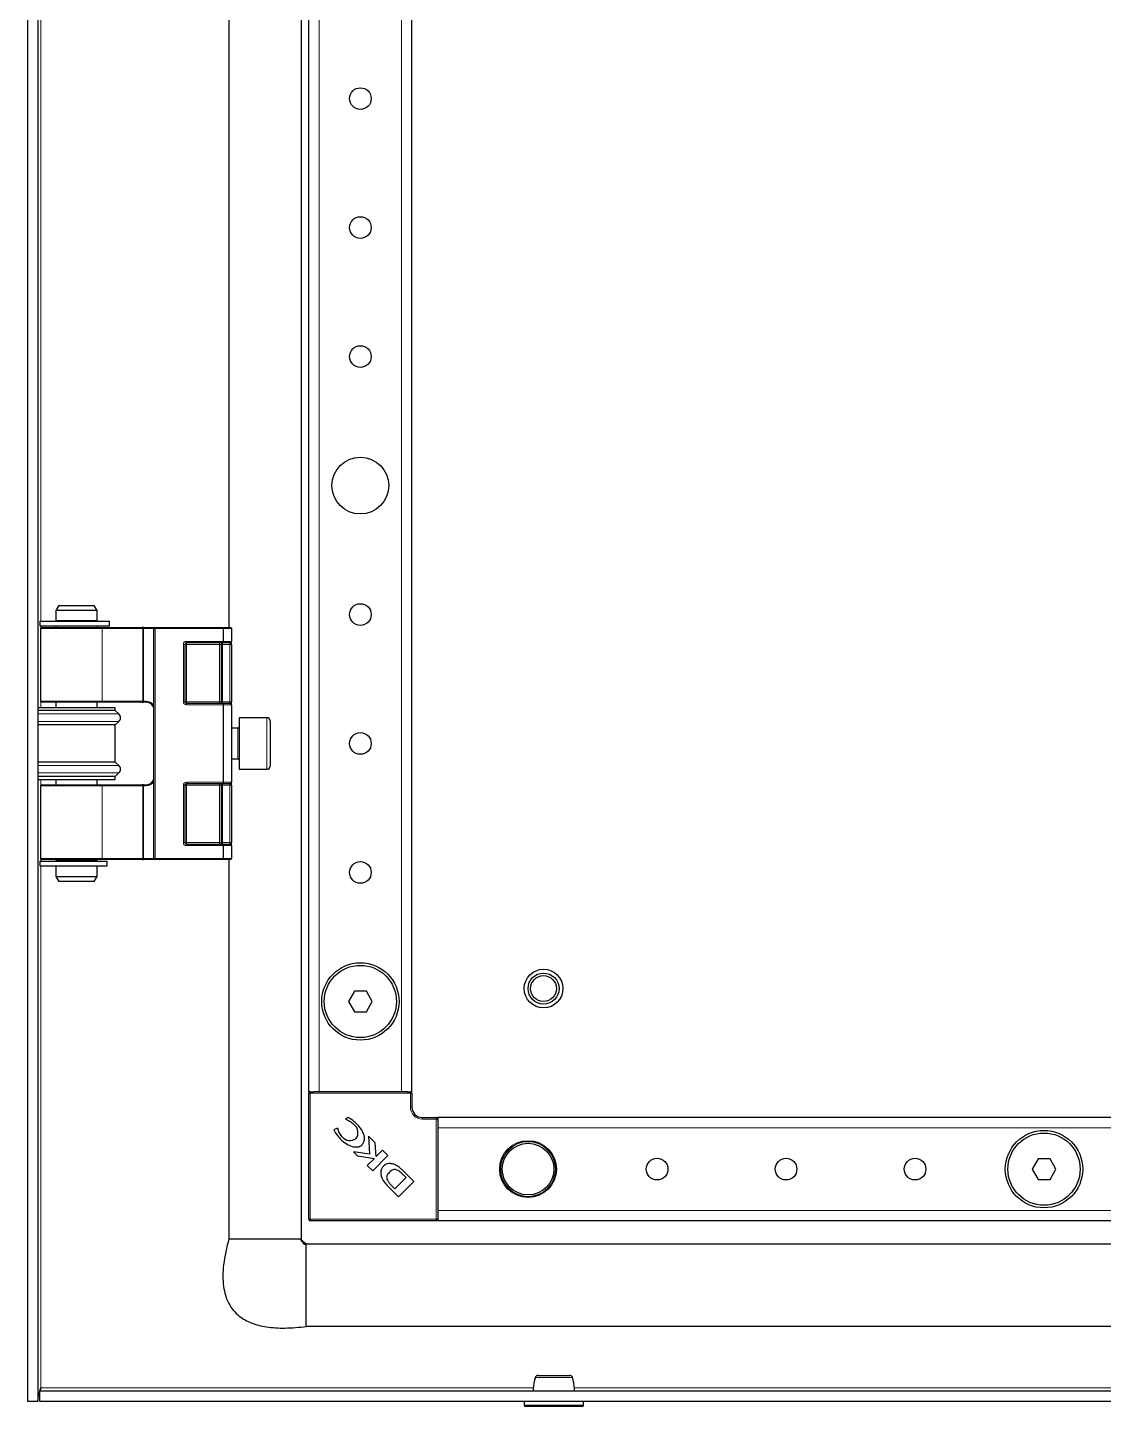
# Model space of a CAD drawing. Header units: millimetres. Extents: x -981 to 2790, y -1547 to 1219.
# Drawn here: x -619.4 to -410.9, y -1099.7 to -832.4 of the extents above; entities that cross this region are included whole.
import ezdxf

# ---------------------------------------------------------------- set-up
doc = ezdxf.new("R2010")
doc.units = ezdxf.units.MM

msp = doc.modelspace()

# ---------------------------------------------------------------- linework, layer by layer
at = {"color": 7, "linetype": 'Continuous', "lineweight": 25}
for p, q in [((-619.44, 656.28), (-619.44, -1098.72)), ((-617.44, 656.28), (-617.44, -1098.72)), ((-566.44, 624.78), (-566.44, -1067.22)), ((-564.94, -1038.72), (-564.94, 596.28)), ((-544.94, -1038.72), (-544.94, 596.28)), ((-580.44, -518.72), (-580.44, -948.72)), ((-613.36, -944.47), (-613.94, -945.47)), ((-613.94, -945.47), (-613.94, -947.47)), ((-610.47, -945.47), (-613.94, -945.47)), ((-613.36, -944.47), (-610.39, -944.47)), ((-605.94, -945.47), (-610.47, -945.47)), ((-610.39, -944.47), (-606.52, -944.47)), ((-605.94, -945.47), (-606.52, -944.47)), ((-605.94, -947.47), (-605.94, -945.47)), ((-617.09, -947.52), (-617.09, -948.42)), ((-617.09, -947.52), (-603.62, -947.52)), ((-617.09, -948.42), (-603.62, -948.42)), ((-616.74, -948.72), (-605.13, -948.72)), ((-605.94, -947.47), (-613.94, -947.47)), ((-613.94, -948.47), (-613.94, -948.72)), ((-605.94, -948.47), (-613.94, -948.47)), ((-613.44, -947.47), (-613.44, -947.52)), ((-613.44, -948.42), (-613.44, -948.47)), ((-606.44, -947.52), (-606.44, -947.47)), ((-606.44, -948.47), (-606.44, -948.42)), ((-605.94, -948.72), (-605.94, -948.47)), ((-605.13, -948.72), (-597.24, -948.72)), ((-603.62, -947.52), (-603.57, -947.52)), ((-603.62, -948.42), (-603.57, -948.42)), ((-603.57, -948.42), (-603.57, -947.52)), ((-596.96, -948.72), (-597.24, -948.72)), ((-596.96, -948.72), (-594.74, -948.72)), ((-594.74, -948.72), (-581.52, -948.72)), ((-581.52, -948.72), (-580.14, -948.72)), ((-616.94, -948.92), (-616.94, -963.02)), ((-594.94, -993.52), (-594.94, -948.92)), ((-581.44, -951.42), (-581.44, -948.92)), ((-579.94, -948.92), (-579.94, -951.42)), ((-579.94, -952.02), (-579.94, -951.42)), ((-588.94, -952.02), (-588.94, -963.12)), ((-581.56, -951.72), (-588.64, -951.72)), ((-581.94, -952.02), (-581.94, -963.12)), ((-580.24, -951.72), (-581.56, -951.72)), ((-579.94, -952.02), (-579.94, -963.12)), ((-617.44, -964.22), (-602.44, -964.22)), ((-602.44, -964.82), (-617.44, -964.82)), ((-605.13, -963.22), (-616.74, -963.22)), ((-613.94, -963.22), (-613.94, -964.22)), ((-605.94, -964.22), (-605.94, -963.22)), ((-597.24, -963.22), (-605.13, -963.22)), ((-602.44, -964.82), (-602.44, -964.22)), ((-601.74, -965.5), (-602.44, -964.82)), ((-597.24, -963.22), (-596.96, -963.22)), ((-596.44, -963.22), (-596.96, -963.22)), ((-588.64, -963.42), (-581.56, -963.42)), ((-581.56, -963.42), (-580.24, -963.42)), ((-581.44, -978.72), (-581.44, -963.72)), ((-579.94, -963.72), (-579.94, -963.12)), ((-579.94, -963.72), (-579.94, -978.72)), ((-602.44, -967.62), (-601.74, -966.93)), ((-573.04, -966.22), (-578.44, -966.22)), ((-578.44, -966.22), (-578.44, -971.22)), ((-572.44, -966.82), (-572.44, -971.22)), ((-602.44, -967.62), (-617.44, -967.62)), ((-602.44, -974.82), (-602.44, -967.62)), ((-578.69, -968.22), (-579.94, -968.22)), ((-578.44, -971.22), (-578.44, -976.22)), ((-572.44, -971.22), (-572.44, -975.62)), ((-602.44, -974.82), (-617.44, -974.82)), ((-601.74, -975.5), (-602.44, -974.82)), ((-579.94, -974.22), (-578.69, -974.22)), ((-602.44, -977.62), (-617.44, -977.62)), ((-602.44, -977.62), (-601.74, -976.93)), ((-602.44, -978.22), (-602.44, -977.62)), ((-578.44, -976.22), (-573.04, -976.22)), ((-617.44, -978.22), (-602.44, -978.22)), ((-616.94, -979.42), (-616.94, -993.52)), ((-616.74, -979.22), (-605.13, -979.22)), ((-613.94, -978.22), (-613.94, -979.22)), ((-605.94, -979.22), (-605.94, -978.22)), ((-605.13, -979.22), (-597.24, -979.22)), ((-596.96, -979.22), (-597.24, -979.22)), ((-596.96, -979.22), (-596.44, -979.22)), ((-588.94, -979.32), (-588.94, -990.42)), ((-581.56, -979.02), (-588.64, -979.02)), ((-581.94, -979.32), (-581.94, -990.42)), ((-580.24, -979.02), (-581.56, -979.02)), ((-579.94, -979.32), (-579.94, -978.72)), ((-579.94, -979.32), (-579.94, -990.42)), ((-588.64, -990.72), (-581.56, -990.72)), ((-581.56, -990.72), (-580.24, -990.72)), ((-581.44, -993.52), (-581.44, -991.02)), ((-579.94, -991.02), (-579.94, -990.42)), ((-579.94, -991.02), (-579.94, -993.52)), ((-617.09, -994.02), (-617.09, -994.92)), ((-617.09, -994.02), (-604.1, -994.02)), ((-605.13, -993.72), (-616.74, -993.72)), ((-613.94, -993.72), (-613.94, -993.97)), ((-605.94, -993.97), (-613.94, -993.97)), ((-613.44, -993.97), (-613.44, -994.02)), ((-606.44, -994.02), (-606.44, -993.97)), ((-605.94, -993.97), (-605.94, -993.72)), ((-597.24, -993.72), (-605.13, -993.72)), ((-604.1, -994.02), (-604.02, -994.02)), ((-604.02, -994.92), (-604.02, -994.02)), ((-604.02, -994.02), (-604, -994.02)), ((-604, -994.92), (-604, -994.02)), ((-597.24, -993.72), (-596.96, -993.72)), ((-594.74, -993.72), (-596.96, -993.72)), ((-581.52, -993.72), (-594.74, -993.72)), ((-580.14, -993.72), (-581.52, -993.72)), ((-580.44, -993.72), (-580.44, -1067.22)), ((-617.09, -994.92), (-604.1, -994.92)), ((-613.94, -994.97), (-613.94, -996.97)), ((-605.94, -994.97), (-613.94, -994.97)), ((-613.44, -994.92), (-613.44, -994.97)), ((-606.44, -994.97), (-606.44, -994.92)), ((-605.94, -996.97), (-605.94, -994.97)), ((-604.1, -994.92), (-604.02, -994.92)), ((-604.02, -994.92), (-604, -994.92)), ((-613.94, -996.97), (-613.36, -997.97)), ((-613.94, -996.97), (-605.94, -996.97)), ((-606.52, -997.97), (-613.36, -997.97)), ((-606.52, -997.97), (-605.94, -996.97)), ((-556.09, -1019.22), (-557.25, -1021.22)), ((-553.78, -1019.22), (-556.09, -1019.22)), ((-552.63, -1021.22), (-553.78, -1019.22)), ((-557.25, -1021.22), (-556.09, -1023.22)), ((-556.09, -1023.22), (-553.78, -1023.22)), ((-553.78, -1023.22), (-552.63, -1021.22)), ((-564.64, -1038.72), (-564.94, -1038.72)), ((-564.94, -1063.42), (-564.94, -1039.02)), ((-564.64, -1038.72), (-563.99, -1038.72)), ((-562.94, -1038.72), (-563.99, -1038.72)), ((-546.94, -1038.72), (-562.94, -1038.72)), ((-545.89, -1038.72), (-546.94, -1038.72)), ((-545.89, -1038.72), (-545.24, -1038.72)), ((-544.94, -1038.72), (-545.24, -1038.72)), ((-544.94, -1039.02), (-544.94, -1041.72)), ((-557.31, -1043.72), (-557.82, -1043.97)), ((-557.82, -1043.97), (-557.71, -1044.08)), ((-542.94, -1043.72), (-540.24, -1043.72)), ((-359.94, -1043.72), (-539.94, -1043.72)), ((-539.94, -1043.72), (-539.94, -1044.02)), ((-539.94, -1044.02), (-539.94, -1044.66)), ((-539.94, -1044.66), (-539.94, -1045.72)), ((-559.39, -1045.78), (-560.08, -1046.11)), ((-559.26, -1045.92), (-559.39, -1045.78)), ((-553.35, -1047.35), (-553.17, -1050.82)), ((-552.07, -1048.63), (-553.35, -1047.35)), ((-539.94, -1045.72), (-539.94, -1061.72)), ((-556.27, -1050.35), (-555.47, -1051.14)), ((-553.17, -1050.82), (-556.27, -1050.35)), ((-551.89, -1051.29), (-552.07, -1048.63)), ((-550.65, -1050.05), (-551.89, -1051.29)), ((-549.59, -1051.11), (-550.65, -1050.05)), ((-555.47, -1051.14), (-552.21, -1051.63)), ((-552.21, -1051.63), (-553.6, -1053.02)), ((-553.6, -1053.02), (-552.55, -1054.07)), ((-552.55, -1054.07), (-549.59, -1051.11)), ((-423.59, -1051.72), (-424.75, -1053.72)), ((-421.28, -1051.72), (-423.59, -1051.72)), ((-420.13, -1053.72), (-421.28, -1051.72)), ((-548.25, -1057.55), (-546.07, -1055.37)), ((-546.07, -1055.37), (-546.75, -1054.71)), ((-546.48, -1054.22), (-546.49, -1054.2)), ((-544.59, -1056.11), (-546.48, -1054.22)), ((-424.75, -1053.72), (-423.59, -1055.72)), ((-421.28, -1055.72), (-420.13, -1053.72)), ((-549.54, -1057.08), (-547.55, -1059.07)), ((-548.99, -1056.83), (-548.25, -1057.55)), ((-547.55, -1059.07), (-544.59, -1056.11)), ((-423.59, -1055.72), (-421.28, -1055.72)), ((-540.24, -1063.72), (-564.64, -1063.72)), ((-539.94, -1061.72), (-539.94, -1062.77)), ((-539.94, -1062.77), (-539.94, -1063.42)), ((-539.94, -1063.42), (-539.94, -1063.72)), ((-359.94, -1063.72), (-539.94, -1063.72)), ((-565.44, -1068.22), (-359.34, -1068.22)), ((-232.44, -1084.22), (-565.44, -1084.22)), ((-617.14, -1096.72), (-617.14, -1098.72)), ((-617.14, -1096.72), (-226.74, -1096.72)), ((-617.04, -1096.72), (-616.84, -1096.12)), ((-619.44, -1098.72), (-617.44, -1098.72)), ((-617.14, -1098.72), (-226.74, -1098.72)), ((-523.19, -1098.72), (-523.19, -1099.47)), ((-520.45, -1099.72), (-522.94, -1099.72)), ((-511.94, -1099.72), (-520.45, -1099.72)), ((-511.69, -1099.47), (-511.69, -1098.72))]:
    msp.add_line(p, q, dxfattribs=at)
at = {"color": 8, "linetype": 'Continuous', "lineweight": 18}
for p, q in [((-562.94, -1038.72), (-562.94, 596.28)), ((-546.94, -1038.72), (-546.94, 596.28)), ((-616.84, -947.52), (-616.84, -519.92)), ((-616.84, -948.74), (-616.84, -948.42)), ((-603.62, -947.52), (-603.62, -948.42)), ((-596.96, -948.92), (-596.96, -948.72)), ((-594.74, -948.72), (-594.74, -948.92)), ((-604.99, -948.92), (-616.94, -948.92)), ((-604.99, -948.92), (-604.99, -963.02)), ((-597.1, -948.92), (-604.99, -948.92)), ((-597.1, -963.02), (-597.1, -948.92)), ((-596.96, -948.92), (-597.1, -948.92)), ((-596.96, -948.92), (-596.96, -963.02)), ((-594.94, -948.92), (-596.96, -948.92)), ((-594.94, -948.92), (-594.74, -948.92)), ((-594.74, -948.92), (-594.74, -993.52)), ((-581.44, -948.92), (-594.74, -948.92)), ((-588.64, -951.42), (-581.44, -951.42)), ((-588.64, -951.42), (-588.64, -951.72)), ((-579.94, -948.92), (-581.44, -948.92)), ((-581.44, -951.42), (-579.94, -951.42)), ((-589.24, -963.12), (-589.24, -952.02)), ((-589.24, -952.02), (-588.94, -952.02)), ((-588.94, -952.02), (-588.64, -952.02)), ((-588.64, -951.72), (-588.64, -952.02)), ((-582.24, -952.02), (-588.64, -952.02)), ((-588.64, -952.02), (-588.64, -963.12)), ((-582.24, -951.72), (-582.24, -952.02)), ((-582.24, -952.02), (-581.94, -952.02)), ((-582.24, -963.12), (-582.24, -952.02)), ((-581.94, -952.02), (-581.64, -952.02)), ((-581.64, -951.72), (-581.64, -952.02)), ((-580.24, -952.02), (-581.64, -952.02)), ((-581.64, -952.02), (-581.64, -963.12)), ((-580.24, -951.72), (-580.24, -952.02)), ((-579.94, -952.02), (-580.24, -952.02)), ((-580.24, -963.12), (-580.24, -952.02)), ((-616.94, -963.02), (-604.99, -963.02)), ((-616.84, -964.22), (-616.84, -963.19)), ((-604.99, -963.02), (-597.1, -963.02)), ((-596.96, -963.02), (-597.1, -963.02)), ((-596.96, -963.22), (-596.96, -963.02)), ((-596.96, -963.02), (-596.44, -963.02)), ((-596.44, -963.22), (-596.44, -963.02)), ((-588.94, -963.12), (-589.24, -963.12)), ((-588.64, -963.12), (-588.94, -963.12)), ((-588.64, -963.12), (-582.24, -963.12)), ((-588.64, -963.12), (-588.64, -963.42)), ((-588.64, -963.42), (-588.64, -963.72)), ((-581.44, -963.72), (-588.64, -963.72)), ((-582.24, -963.12), (-582.24, -963.42)), ((-581.94, -963.12), (-582.24, -963.12)), ((-581.64, -963.12), (-581.94, -963.12)), ((-581.64, -963.12), (-580.24, -963.12)), ((-581.64, -963.12), (-581.64, -963.42)), ((-579.94, -963.72), (-581.44, -963.72)), ((-580.24, -963.12), (-580.24, -963.42)), ((-580.24, -963.12), (-579.94, -963.12)), ((-601.74, -965.5), (-617.44, -965.5)), ((-601.74, -966.93), (-617.44, -966.93)), ((-573.04, -971.22), (-573.04, -966.22)), ((-578.69, -974.22), (-578.69, -968.22)), ((-573.04, -976.22), (-573.04, -971.22)), ((-601.74, -975.5), (-617.44, -975.5)), ((-601.74, -976.93), (-617.44, -976.93)), ((-604.99, -979.42), (-616.94, -979.42)), ((-616.84, -979.24), (-616.84, -978.22)), ((-604.99, -979.42), (-604.99, -993.52)), ((-597.1, -979.42), (-604.99, -979.42)), ((-597.1, -993.52), (-597.1, -979.42)), ((-597.1, -979.42), (-596.96, -979.42)), ((-596.96, -979.42), (-596.96, -979.22)), ((-596.96, -979.42), (-596.96, -993.52)), ((-596.44, -979.42), (-596.96, -979.42)), ((-596.44, -979.42), (-596.44, -979.22)), ((-589.24, -990.42), (-589.24, -979.32)), ((-589.24, -979.32), (-588.94, -979.32)), ((-588.94, -979.32), (-588.64, -979.32)), ((-588.64, -978.72), (-581.44, -978.72)), ((-588.64, -979.02), (-588.64, -978.72)), ((-588.64, -979.02), (-588.64, -979.32)), ((-582.24, -979.32), (-588.64, -979.32)), ((-588.64, -979.32), (-588.64, -990.42)), ((-582.24, -979.02), (-582.24, -979.32)), ((-582.24, -979.32), (-581.94, -979.32)), ((-582.24, -990.42), (-582.24, -979.32)), ((-581.94, -979.32), (-581.64, -979.32)), ((-581.64, -979.32), (-581.64, -979.02)), ((-580.24, -979.32), (-581.64, -979.32)), ((-581.64, -979.32), (-581.64, -990.42)), ((-581.44, -978.72), (-579.94, -978.72)), ((-580.24, -979.32), (-580.24, -979.02)), ((-580.24, -979.32), (-579.94, -979.32)), ((-580.24, -990.42), (-580.24, -979.32)), ((-589.24, -990.42), (-588.94, -990.42)), ((-588.94, -990.42), (-588.64, -990.42)), ((-588.64, -990.42), (-582.24, -990.42)), ((-588.64, -990.42), (-588.64, -990.72)), ((-588.64, -991.02), (-588.64, -990.72)), ((-581.44, -991.02), (-588.64, -991.02)), ((-582.24, -990.42), (-582.24, -990.72)), ((-582.24, -990.42), (-581.94, -990.42)), ((-581.94, -990.42), (-581.64, -990.42)), ((-581.64, -990.72), (-581.64, -990.42)), ((-581.64, -990.42), (-580.24, -990.42)), ((-579.94, -991.02), (-581.44, -991.02)), ((-580.24, -990.72), (-580.24, -990.42)), ((-580.24, -990.42), (-579.94, -990.42)), ((-616.94, -993.52), (-604.99, -993.52)), ((-616.84, -994.02), (-616.84, -993.69)), ((-604.99, -993.52), (-597.1, -993.52)), ((-604.1, -994.02), (-604.1, -994.92)), ((-597.1, -993.52), (-596.96, -993.52)), ((-596.96, -993.72), (-596.96, -993.52)), ((-596.96, -993.52), (-594.94, -993.52)), ((-594.74, -993.52), (-594.94, -993.52)), ((-594.74, -993.52), (-581.44, -993.52)), ((-594.74, -993.52), (-594.74, -993.72)), ((-581.44, -993.52), (-579.94, -993.52)), ((-616.84, -1096.12), (-616.84, -994.92)), ((-564.94, -1039.02), (-564.64, -1039.02)), ((-564.64, -1038.72), (-564.64, -1039.02)), ((-564.64, -1039.02), (-564.64, -1063.42)), ((-545.24, -1039.02), (-564.64, -1039.02)), ((-545.24, -1038.72), (-545.24, -1039.02)), ((-545.24, -1041.72), (-545.24, -1039.02)), ((-545.24, -1039.02), (-544.94, -1039.02)), ((-544.94, -1041.72), (-545.24, -1041.72)), ((-542.94, -1043.72), (-542.94, -1044.02)), ((-540.24, -1044.02), (-542.94, -1044.02)), ((-540.24, -1043.72), (-540.24, -1044.02)), ((-540.24, -1063.42), (-540.24, -1044.02)), ((-540.24, -1044.02), (-539.94, -1044.02)), ((-359.94, -1045.72), (-539.94, -1045.72)), ((-564.64, -1063.42), (-564.94, -1063.42)), ((-564.64, -1063.42), (-540.24, -1063.42)), ((-564.64, -1063.42), (-564.64, -1063.72)), ((-540.24, -1063.42), (-540.24, -1063.72)), ((-540.24, -1063.42), (-539.94, -1063.42)), ((-359.94, -1061.72), (-539.94, -1061.72)), ((-521.41, -1096.12), (-616.84, -1096.12)), ((-330.41, -1096.12), (-513.47, -1096.12)), ((-523.19, -1099.47), (-520.58, -1099.47)), ((-520.58, -1099.47), (-511.69, -1099.47))]:
    msp.add_line(p, q, dxfattribs=at)
at = {"color": 7, "linetype": 'Continuous', "lineweight": 25}
for centre, radius in [((-554.94, -846.22), 2.1), ((-554.94, -871.22), 2.1), ((-554.94, -896.22), 2.1), ((-554.94, -921.22), 5.5), ((-554.94, -946.22), 2.1), ((-554.94, -971.22), 2.1), ((-554.94, -996.22), 2.1), ((-554.94, -1021.22), 7.5), ((-554.94, -1021.22), 7), ((-519.44, -1018.72), 3.75), ((-519.44, -1018.72), 3), ((-519.44, -1018.72), 2.5), ((-422.44, -1053.72), 7.5), ((-422.44, -1053.72), 7), ((-522.44, -1053.72), 5.5), ((-522.44, -1053.72), 5), ((-497.44, -1053.72), 2.1), ((-472.44, -1053.72), 2.1), ((-447.44, -1053.72), 2.1)]:
    msp.add_circle(centre, radius, dxfattribs=at)
at = {"color": 8, "linetype": 'Continuous', "lineweight": 18}
msp.add_circle((-522.44, -1053.72), 5.3, dxfattribs=at)
at = {"color": 7, "linetype": 'Continuous', "lineweight": 25}
for centre, radius, start, end in [((-616.74, -948.92), 0.2, 90, 180), ((-594.74, -948.92), 0.2, 90, 180), ((-580.14, -948.92), 0.2, 0, 90), ((-580.24, -951.42), 0.3, 270, 0), ((-588.64, -952.02), 0.3, 90, 180), ((-581.64, -952.02), 0.3, 90, 180), ((-616.74, -963.02), 0.2, 180, 270), ((-596.44, -964.72), 1.5, 0, 90), ((-588.64, -963.12), 0.3, 180, 270), ((-581.64, -963.12), 0.3, 180, 270), ((-580.24, -963.72), 0.3, 0, 90), ((-602.44, -966.22), 1, 314.427, 45.573), ((-573.04, -966.82), 0.6, 360, 90), ((-578.69, -967.97), 0.25, 270, 360), ((-602.44, -976.22), 1, 314.427, 45.573), ((-578.69, -974.47), 0.25, 0, 90), ((-596.44, -977.72), 1.5, 270, 0), ((-573.04, -975.62), 0.6, 270, 0), ((-616.74, -979.42), 0.2, 90, 180), ((-588.64, -979.32), 0.3, 90, 180), ((-581.64, -979.32), 0.3, 90, 180), ((-580.24, -978.72), 0.3, 270, 0), ((-588.64, -990.42), 0.3, 180, 270), ((-581.64, -990.42), 0.3, 180, 270), ((-580.24, -991.02), 0.3, 0, 90), ((-616.74, -993.52), 0.2, 180, 270), ((-594.74, -993.52), 0.2, 180, 270), ((-580.14, -993.52), 0.2, 270, 0), ((-564.64, -1039.02), 0.3, 90, 180), ((-545.24, -1039.02), 0.3, 0, 90), ((-542.94, -1041.72), 2, 180, 270), ((-540.24, -1044.02), 0.3, 0, 90), ((-556.94, -1046.21), 1.97, 218.454, 305.887), ((-557.34, -1046.64), 1.94, 323.3097, 52.3464), ((-546.33, -1053.42), 4.87, 200.3445, 228.7777), ((-544.52, -1052.64), 6.12, 216.9888, 223.0744), ((-564.64, -1063.42), 0.3, 180, 270), ((-540.24, -1063.42), 0.3, 270, 0), ((-520.55, -1094.22), 0.5, 89.9637, 164.834), ((-514.33, -1094.22), 0.5, 15.2465, 90.046), ((-522.94, -1099.47), 0.25, 180, 270), ((-511.94, -1099.47), 0.25, 270, 0)]:
    msp.add_arc(centre, radius, start, end, dxfattribs=at)
at = {"color": 8, "linetype": 'Continuous', "lineweight": 18}
for centre, radius, start, end in [((-605.17, -948.89), 0.179, 351.9505, 78.5782), ((-597.28, -948.89), 0.179, 351.9505, 78.5782), ((-588.64, -952.02), 0.6, 90, 180), ((-605.17, -963.04), 0.179, 281.4218, 8.0495), ((-597.28, -963.04), 0.179, 281.4218, 8.0495), ((-596.44, -964.72), 1.7, 28.0725, 90), ((-588.64, -963.12), 0.6, 180, 270), ((-605.17, -979.39), 0.179, 351.9505, 78.5782), ((-597.28, -979.39), 0.179, 351.9505, 78.5782), ((-596.44, -977.72), 1.7, 270, 331.9275), ((-588.64, -979.32), 0.6, 90, 180), ((-588.64, -990.42), 0.6, 180, 270), ((-605.17, -993.54), 0.179, 281.4218, 8.0495), ((-597.28, -993.54), 0.179, 281.4218, 8.0495), ((-542.94, -1041.72), 2.3, 180, 270)]:
    msp.add_arc(centre, radius, start, end, dxfattribs=at)
at = {"color": 7, "linetype": 'Continuous', "lineweight": 25}
for centre, major_axis, start_param, end_param in [((-581.52, -948.92), (0, 0.2), 4.712389, 6.283185), ((-581.56, -951.42), (0, 0.3), 3.141593, 4.712389), ((-581.56, -963.72), (0, 0.3), 4.712389, 6.283185), ((-581.56, -978.72), (0, 0.3), 3.141593, 4.712389), ((-581.56, -991.02), (0, 0.3), 4.712389, 6.283185), ((-581.52, -993.52), (0, 0.2), 3.141593, 4.712389)]:
    msp.add_ellipse(centre, major_axis=major_axis, ratio=0.414214, start_param=start_param, end_param=end_param, dxfattribs=at)
for points, knots in [([(-557.71, -1044.08), (-557.4, -1044.22), (-556.83, -1044.48), (-556.37, -1044.91), (-556.16, -1045.11)], [0, 0, 0, 0, 0.547643, 1, 1, 1, 1]), ([(-555.8, -1044.82), (-556.07, -1044.58), (-556.53, -1044.15), (-557.08, -1043.85), (-557.31, -1043.72)], [0, 0, 0, 0, 0.577653, 1, 1, 1, 1]), ([(-554.68, -1049.05), (-554.54, -1048.89), (-554.26, -1048.55), (-554.09, -1047.86), (-554.22, -1046.98), (-554.79, -1045.91), (-555.43, -1045.22), (-555.8, -1044.82)], [0, 0, 0, 0, 0.130532, 0.266031, 0.423997, 0.666819, 1, 1, 1, 1]), ([(-560.08, -1046.11), (-559.9, -1046.45), (-559.56, -1047.08), (-559.07, -1047.61), (-558.85, -1047.85)], [0, 0, 0, 0, 0.5368, 1, 1, 1, 1]), ([(-558.49, -1047.43), (-558.7, -1047.17), (-559.08, -1046.72), (-559.2, -1046.16), (-559.26, -1045.92)], [0, 0, 0, 0, 0.579608, 1, 1, 1, 1]), ([(-558.85, -1047.85), (-558.47, -1048.18), (-557.78, -1048.79), (-556.61, -1049.34), (-555.67, -1049.48), (-555.02, -1049.33), (-554.79, -1049.14), (-554.68, -1049.05)], [0, 0, 0, 0, 0.315674, 0.58952, 0.813199, 0.909026, 1, 1, 1, 1]), ([(-547.82, -1053.07), (-548.03, -1052.96), (-548.42, -1052.75), (-549.05, -1052.64), (-549.64, -1052.67), (-550.18, -1052.87), (-550.61, -1053.23), (-550.91, -1053.75), (-551.02, -1054.4), (-550.94, -1054.86), (-550.89, -1055.11)], [0, 0, 0, 0, 0.138091, 0.265455, 0.384013, 0.496103, 0.605759, 0.71979, 0.847662, 1, 1, 1, 1]), ([(-549.32, -1054.34), (-549.41, -1054.44), (-549.58, -1054.61), (-549.76, -1054.89), (-549.85, -1055.16), (-549.85, -1055.49), (-549.7, -1055.89), (-549.51, -1056.17), (-549.41, -1056.33)], [0, 0, 0, 0, 0.176808, 0.319231, 0.43938, 0.552395, 0.749205, 1, 1, 1, 1]), ([(-546.75, -1054.71), (-546.95, -1054.52), (-547.31, -1054.17), (-547.85, -1053.84), (-548.3, -1053.78), (-548.64, -1053.85), (-549, -1054.04), (-549.21, -1054.23), (-549.32, -1054.34)], [0, 0, 0, 0, 0.274676, 0.503042, 0.607381, 0.716579, 0.843412, 1, 1, 1, 1]), ([(-546.98, -1053.75), (-547.13, -1053.61), (-547.4, -1053.37), (-547.69, -1053.16), (-547.82, -1053.07)], [0, 0, 0, 0, 0.55183, 1, 1, 1, 1]), ([(-546.49, -1054.2), (-546.57, -1054.13), (-546.73, -1053.97), (-546.9, -1053.82), (-546.98, -1053.75)], [0, 0, 0, 0, 0.486421, 1, 1, 1, 1]), ([(-580.44, -1067.22), (-580.85, -1068.9), (-581.58, -1071.94), (-581.67, -1076.25), (-580.7, -1079.8), (-578.65, -1082.25), (-576.01, -1083.68), (-572.99, -1084.42), (-569.39, -1084.62), (-566.82, -1084.36), (-565.44, -1084.22)], [0, 0, 0, 0, 0.176067, 0.318225, 0.435596, 0.543482, 0.633889, 0.737152, 0.858183, 1, 1, 1, 1]), ([(-567.42, -1067.22), (-567.12, -1067.22), (-566.67, -1067.22), (-566.58, -1067.22), (-566.55, -1067.22)], [0, 0, 0, 0, 0.649139, 1, 1, 1, 1]), ([(-565.44, -1068.38), (-565.54, -1068.37), (-565.68, -1068.35), (-565.83, -1068.28), (-565.92, -1068.22), (-565.97, -1068.16), (-566.01, -1068.08), (-566.04, -1068.01), (-566.11, -1067.84), (-566.28, -1067.76), (-566.43, -1067.53), (-566.46, -1067.33), (-566.48, -1067.22)], [0, 0, 0, 0, 0.146823, 0.202041, 0.247643, 0.28691, 0.323569, 0.360785, 0.40083, 0.628513, 0.79432, 1, 1, 1, 1]), ([(-565.44, -1068.22), (-565.66, -1068.07), (-566.07, -1067.8), (-566.32, -1067.4), (-566.44, -1067.22)], [0, 0, 0, 0, 0.556114, 1, 1, 1, 1]), ([(-565.44, -1084.22), (-565.44, -1084.19), (-565.44, -1084.12), (-565.44, -1083.48), (-565.44, -1082.02), (-565.44, -1079.83), (-565.44, -1077.82), (-565.44, -1076.22), (-565.44, -1074.61), (-565.44, -1072.61), (-565.44, -1070.43), (-565.44, -1068.92), (-565.44, -1068.52), (-565.44, -1068.38)], [0, 0, 0, 0, 0.069165, 0.1363, 0.267291, 0.398282, 0.465417, 0.534583, 0.603748, 0.670883, 0.801874, 0.932865, 1, 1, 1, 1]), ([(-521.03, -1094.07), (-521.22, -1094.81), (-521.44, -1095.67), (-521.46, -1096.59), (-521.46, -1096.72)], [0, 0, 0, 0, 0.85815, 1, 1, 1, 1]), ([(-520.51, -1093.72), (-520.52, -1093.72), (-520.57, -1093.72), (-520.29, -1093.72), (-519.77, -1093.72), (-519.05, -1093.72), (-518.2, -1093.72), (-517.13, -1093.72), (-516.11, -1093.72), (-515.22, -1093.72), (-514.61, -1093.72), (-514.32, -1093.72), (-514.36, -1093.72), (-514.37, -1093.72)], [0, 0, 0, 0, 0.03384, 0.141254, 0.248698, 0.315774, 0.423314, 0.530846, 0.63821, 0.745706, 0.853372, 0.960917, 1, 1, 1, 1]), ([(-513.42, -1096.72), (-513.42, -1096.59), (-513.44, -1095.67), (-513.66, -1094.81), (-513.85, -1094.07)], [0, 0, 0, 0, 0.14185, 1, 1, 1, 1]), ([(-617.44, -1098.72), (-617.41, -1098.28), (-617.38, -1097.72), (-617.18, -1097.16), (-617.14, -1097.04)], [0, 0, 0, 0, 0.773459, 1, 1, 1, 1])]:
    msp.add_open_spline(points, degree=3, knots=knots, dxfattribs=at)
for points in [[(-580.44, -1067.22), (-580.4, -1067.22), (-580.31, -1067.22), (-579.74, -1067.22), (-579.46, -1067.22)], [(-579.46, -1067.22), (-579.13, -1067.22), (-578.47, -1067.22), (-577.49, -1067.22), (-577.01, -1067.22)], [(-577.01, -1067.22), (-576.45, -1067.22), (-575.32, -1067.22), (-574.07, -1067.22), (-573.44, -1067.22)], [(-573.44, -1067.22), (-572.81, -1067.22), (-571.56, -1067.22), (-570.43, -1067.22), (-569.87, -1067.22)], [(-569.87, -1067.22), (-569.38, -1067.22), (-568.41, -1067.22), (-567.75, -1067.22), (-567.42, -1067.22)], [(-616.84, -1096.12), (-616.86, -1096.2), (-616.91, -1096.35), (-616.99, -1096.55), (-617.06, -1096.69), (-617.11, -1096.71), (-617.14, -1096.72)]]:
    msp.add_open_spline(points, degree=3, dxfattribs=at)
at = {"color": 8, "linetype": 'Continuous', "lineweight": 18}
msp.add_open_spline([(-513.89, -1094.09), (-513.88, -1094.09), (-513.83, -1094.09), (-514.17, -1094.09), (-514.88, -1094.09), (-515.9, -1094.09), (-517.09, -1094.09), (-518.31, -1094.09), (-519.3, -1094.09), (-520.13, -1094.09), (-520.73, -1094.09), (-521.06, -1094.09), (-521, -1094.09), (-520.99, -1094.09)], degree=3, knots=[0, 0, 0, 0, 0.038891, 0.14638, 0.253973, 0.361383, 0.468681, 0.576165, 0.683665, 0.750707, 0.858068, 0.965424, 1, 1, 1, 1], dxfattribs=at)

doc.saveas('drawing.dxf')
